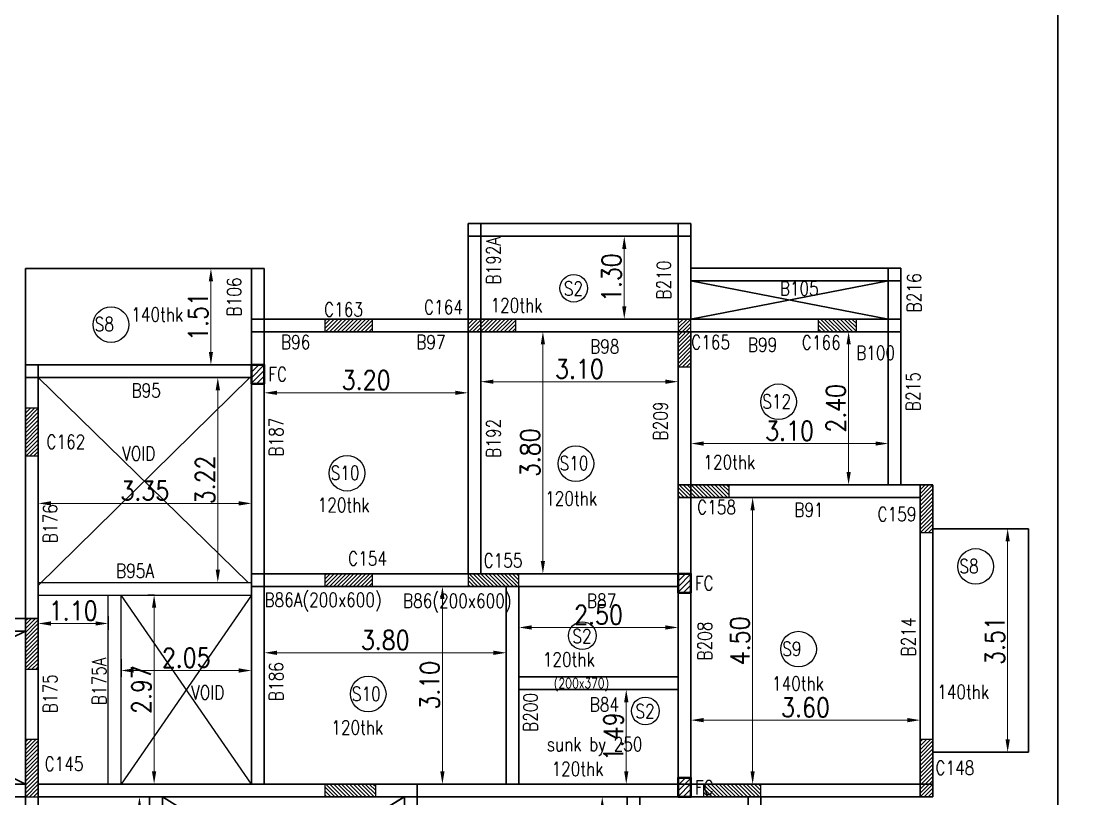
# Model space of a CAD drawing. Extents: x 461 to 37421, y -8279 to -202.
# Drawn here: x 36995.66 to 37012.53, y -8222.17 to -8209.97 of the extents above; entities that cross this region are included whole.
import ezdxf

# ---------------------------------------------------------------- set-up
doc = ezdxf.new("R2010")
doc.units = 0
doc.header["$MEASUREMENT"] = 0
doc.header["$PDMODE"] = 34
doc.header["$PDSIZE"] = 0.2
for name, color, linetype in [('COLNO', 4, 'Continuous'), ('DIM', 253, 'Continuous'), ('FLAT NOS', 4, 'Continuous'), ('K-col', 1, 'Continuous')]:
    doc.layers.add(name, color=color, linetype=linetype)
doc.layers.add('DIMENSIONS', color=71, linetype='Continuous', lineweight=13)
doc.layers.add('k-beam', color=6, linetype='Continuous', lineweight=30)
doc.styles.add('RS', font='ROMANS.shx', dxfattribs={"width": 0.85})
doc.dimstyles.new('DIM1', dxfattribs={"dimtxt": 0.3, "dimasz": 0.2, "dimexe": 0.1, "dimexo": 0.0625, "dimgap": 0.05, "dimtad": 1, "dimzin": 0, "dimdsep": 46, "dimtxsty": 'RS', "dimcen": 0.09, "dimclrd": 256, "dimclre": 256, "dimclrt": 12, "dimaunit": 1, "dimadec": 3, "dimazin": 0, "dimtfac": 1, "dimtofl": 0, "dimtmove": 2, "dimatfit": 3, "dimfxl": 1, "dimtolj": 1, "dimtzin": 0, "dimlwd": -1, "dimarcsym": 0})

# ---------------------------------------------------------------- blocks, each defined once
blk = doc.blocks.new('fsdfsdf')
h = blk.add_hatch()
h.set_pattern_fill('ANSI31', color=1, scale=0.5)
h.set_pattern_definition([(45, (8.63, 9.026334), (-0.04419417382, 0.04419417382), [])])
h.paths.add_polyline_path([(37109.884, -7939.085), (37109.684, -7939.085), (37109.684, -7939.385), (37109.884, -7939.385)])
h = blk.add_hatch()
h.set_pattern_fill('ANSI31', color=1, scale=0.5)
h.set_pattern_definition([(45, (15.33, 5.74425), (-0.04419417382, 0.04419417382), [])])
h.paths.add_polyline_path([(37116.584, -7942.367), (37116.384, -7942.367), (37116.384, -7942.667), (37116.584, -7942.667)])
h = blk.add_hatch()
h.set_pattern_fill('ANSI31', color=1, scale=0.5)
h.set_pattern_definition([(45, (15.33, 2.53871), (-0.04419417382, 0.04419417382), [])])
h.paths.add_polyline_path([(37116.584, -7945.572), (37116.384, -7945.572), (37116.384, -7945.872), (37116.584, -7945.872)])
at = {"layer": 'K-col'}
h = blk.add_hatch(dxfattribs=at)
h.set_pattern_fill('ANSI31', color=256, scale=0.35, angle=-180, style=0)
h.set_pattern_definition([(225, (-254.236487, 263.36693), (0.030935921677, -0.030935921677), [])])
h.paths.add_polyline_path([(37111.584, -7938.567), (37111.584, -7938.367), (37110.834, -7938.367), (37110.834, -7938.567)])
h = blk.add_hatch(dxfattribs=at)
h.set_pattern_fill('ANSI31', color=256, scale=0.35, angle=-180, style=0)
h.set_pattern_definition([(225, (-251.986487, 263.36693), (0.030935921677, -0.030935921677), [])])
h.paths.add_polyline_path([(37113.834, -7938.567), (37113.834, -7938.367), (37113.084, -7938.367), (37113.084, -7938.567)])
h = blk.add_hatch(dxfattribs=at)
h.set_pattern_fill('ANSI31', color=256, scale=0.35, angle=-180, style=0)
h.set_pattern_definition([(225, (-250.24301, 263.738076), (0.030935921677, -0.030935921677), [])])
h.paths.add_polyline_path([(37116.584, -7938.367), (37116.384, -7938.367), (37116.384, -7939.117), (37116.584, -7939.117)])
h = blk.add_hatch(dxfattribs=at)
h.set_pattern_fill('ANSI31', color=256, scale=0.35, angle=-90, style=0)
h.set_pattern_definition([(315, (45324.809496, 29442.75544), (0.030935921677, 0.030935921677), [])])
h.paths.add_polyline_path([(37119.184, -7938.567), (37119.184, -7938.367), (37118.584, -7938.367), (37118.584, -7938.567)])
h = blk.add_hatch(dxfattribs=at)
h.set_pattern_fill('ANSI31', color=256, scale=0.35, angle=-180, style=0)
h.set_pattern_definition([(225, (-260.49301, 262.33725), (0.030935921677, -0.030935921677), [])])
h.paths.add_polyline_path([(37106.334, -7939.768), (37106.134, -7939.768), (37106.134, -7940.518), (37106.334, -7940.518)])
h = blk.add_hatch(dxfattribs=at)
h.set_pattern_fill('ANSI31', color=256, scale=0.35, angle=-90, style=0)
h.set_pattern_definition([(315, (45322.607792, 29434.382835), (0.030935921677, 0.030935921677), [])])
h.paths.add_polyline_path([(37117.184, -7941.171), (37117.184, -7940.971), (37116.384, -7940.971), (37116.384, -7941.171)])
h = blk.add_hatch(dxfattribs=at)
h.set_pattern_fill('ANSI31', color=256, scale=0.35, angle=-180, style=0)
h.set_pattern_definition([(225, (-246.44301, 261.133836), (0.030935921677, -0.030935921677), [])])
h.paths.add_polyline_path([(37120.384, -7940.971), (37120.184, -7940.971), (37120.184, -7941.721), (37120.384, -7941.721)])
h = blk.add_hatch(dxfattribs=at)
h.set_pattern_fill('ANSI31', color=256, scale=0.35, angle=-180, style=0)
h.set_pattern_definition([(225, (-254.236487, 259.36693), (0.030935921677, -0.030935921677), [])])
h.paths.add_polyline_path([(37111.584, -7942.567), (37111.584, -7942.367), (37110.834, -7942.367), (37110.834, -7942.567)])
h = blk.add_hatch(dxfattribs=at)
h.set_pattern_fill('ANSI31', color=256, scale=0.35, angle=-90, style=0)
h.set_pattern_definition([(315, (45319.307792, 29432.987076), (0.030935921677, 0.030935921677), [])])
h.paths.add_polyline_path([(37113.884, -7942.567), (37113.884, -7942.367), (37113.084, -7942.367), (37113.084, -7942.567)])
h = blk.add_hatch(dxfattribs=at)
h.set_pattern_fill('ANSI31', color=256, scale=0.35, style=0)
h.set_pattern_definition([(45, (-269.219976, 262.355157), (-0.030935921677, 0.030935921677), [])])
h.paths.add_polyline_path([(37106.334, -7943.069), (37106.134, -7943.069), (37106.134, -7943.869), (37106.334, -7943.869)])
h = blk.add_hatch(dxfattribs=at)
h.set_pattern_fill('ANSI31', color=256, scale=0.35, angle=-180, style=0)
h.set_pattern_definition([(225, (45310.573254, 29415.063656), (0.030935921677, -0.030935921677), [])])
h.paths.add_polyline_path([(37106.134, -7945.646), (37106.334, -7945.646), (37106.334, -7945.196), (37106.134, -7945.196)])
h.paths.add_polyline_path([(37106.134, -7945.196), (37106.334, -7945.196), (37106.334, -7945.033, -0.067586), (37106.234, -7945.046, -0.067586), (37106.134, -7945.033)])
h.paths.add_polyline_path([(37106.134, -7944.971), (37106.134, -7945.033, 0.067586), (37106.234, -7945.046, 0.067586), (37106.334, -7945.033), (37106.334, -7944.971)])
h.paths.add_polyline_path([(37106.234, -7945.796, -0.067586), (37106.334, -7945.81), (37106.334, -7945.646), (37106.134, -7945.646), (37106.134, -7945.81, -0.067586)])
h.paths.add_polyline_path([(37106.334, -7945.871), (37106.334, -7945.81, 0.067586), (37106.234, -7945.796, 0.067586), (37106.134, -7945.81), (37106.134, -7945.871)])
h = blk.add_hatch(dxfattribs=at)
h.set_pattern_fill('ANSI31', color=256, scale=0.35, angle=-180, style=0)
h.set_pattern_definition([(225, (45324.623254, 29415.063656), (0.030935921677, -0.030935921677), [])])
h.paths.add_polyline_path([(37120.184, -7945.646), (37120.384, -7945.646), (37120.384, -7945.196), (37120.184, -7945.196)])
h.paths.add_polyline_path([(37120.184, -7945.196), (37120.384, -7945.196), (37120.384, -7945.033, -0.067586), (37120.284, -7945.046, -0.067586), (37120.184, -7945.033)])
h.paths.add_polyline_path([(37120.184, -7944.971), (37120.184, -7945.033, 0.067586), (37120.284, -7945.046, 0.067586), (37120.384, -7945.033), (37120.384, -7944.971)])
h.paths.add_polyline_path([(37120.284, -7945.796, -0.067586), (37120.384, -7945.81), (37120.384, -7945.646), (37120.184, -7945.646), (37120.184, -7945.81, -0.067586)])
h.paths.add_polyline_path([(37120.384, -7945.871), (37120.384, -7945.81, 0.067586), (37120.284, -7945.796, 0.067586), (37120.184, -7945.81), (37120.184, -7945.871)])
h = blk.add_hatch(dxfattribs=at)
h.set_pattern_fill('ANSI31', color=256, scale=0.35, angle=-90, style=0)
h.set_pattern_definition([(315, (45317.057792, 29429.682835), (0.030935921677, 0.030935921677), [])])
h.paths.add_polyline_path([(37111.634, -7945.871), (37111.634, -7945.671), (37110.834, -7945.671), (37110.834, -7945.871)])
h = blk.add_hatch(dxfattribs=at)
h.set_pattern_fill('ANSI31', color=256, scale=0.35, angle=-90, style=0)
h.set_pattern_definition([(315, (-243.250797, 258.568), (0.030935921677, 0.030935921677), [])])
h.paths.add_polyline_path([(37117.459, -7945.871), (37117.459, -7945.671), (37117.009, -7945.671), (37117.009, -7945.871)])
h.paths.add_polyline_path([(37117.009, -7945.871), (37117.009, -7945.671), (37116.845, -7945.671, -0.067586), (37116.859, -7945.771, -0.067586), (37116.845, -7945.871)])
h.paths.add_polyline_path([(37116.784, -7945.871), (37116.845, -7945.871, 0.067586), (37116.859, -7945.771, 0.067586), (37116.845, -7945.671), (37116.784, -7945.671)])
h.paths.add_polyline_path([(37117.609, -7945.771, -0.067586), (37117.623, -7945.671), (37117.459, -7945.671), (37117.459, -7945.871), (37117.623, -7945.871, -0.067586)])
h.paths.add_polyline_path([(37117.684, -7945.671), (37117.623, -7945.671, 0.067586), (37117.609, -7945.771, 0.067586), (37117.623, -7945.871), (37117.684, -7945.871)])
for p, q in [((37106.334, -7939.285), (37109.633, -7942.503)), ((37109.659, -7939.285), (37106.334, -7942.553)), ((37109.684, -7945.671), (37107.634, -7942.703)), ((37109.684, -7942.703), (37107.634, -7945.671))]:
    blk.add_line(p, q)
at = {"color": 3}
for p, q in [((37106.334, -7942.503), (37109.684, -7942.503)), ((37106.334, -7942.703), (37109.684, -7942.703)), ((37107.434, -7945.671), (37107.434, -7942.703)), ((37107.634, -7945.671), (37107.634, -7942.703))]:
    blk.add_line(p, q, dxfattribs=at)
at = {"color": 3, "lineweight": 40}
for points in [[(37109.684, -7939.385), (37109.884, -7939.385), (37109.884, -7939.085), (37109.684, -7939.085)], [(37116.384, -7942.667), (37116.584, -7942.667), (37116.584, -7942.367), (37116.384, -7942.367)], [(37116.384, -7945.872), (37116.584, -7945.872), (37116.584, -7945.572), (37116.384, -7945.572)]]:
    blk.add_lwpolyline(points, close=True, dxfattribs=at)
at = {"color": 1, "lineweight": 40}
for points in [[(37109.684, -7939.385), (37109.884, -7939.385), (37109.884, -7939.085), (37109.684, -7939.085)], [(37116.384, -7942.667), (37116.584, -7942.667), (37116.584, -7942.367), (37116.384, -7942.367)], [(37116.384, -7945.872), (37116.584, -7945.872), (37116.584, -7945.572), (37116.384, -7945.572)]]:
    blk.add_lwpolyline(points, close=True, dxfattribs=at)
for centre, radius in [((37114.745, -7937.884), 0.217), ((37107.477, -7938.455), 0.28), ((37117.961, -7939.667), 0.28), ((37114.778, -7940.638), 0.28), ((37111.184, -7940.789), 0.28), ((37121.057, -7942.253), 0.28), ((37114.88, -7943.341), 0.217), ((37118.275, -7943.552), 0.28), ((37111.516, -7944.257), 0.28), ((37115.87, -7944.523), 0.217)]:
    blk.add_circle(centre, radius)
at = {"layer": 'k-beam'}
for p, q in [((37116.584, -7936.867), (37113.084, -7936.867)), ((37113.084, -7942.367), (37113.084, -7936.867)), ((37113.284, -7942.367), (37113.284, -7936.867)), ((37116.384, -7936.867), (37116.384, -7938.367)), ((37116.584, -7938.367), (37116.584, -7936.867)), ((37116.584, -7937.067), (37113.084, -7937.067)), ((37106.134, -7937.574), (37106.134, -7939.768)), ((37106.134, -7937.574), (37109.884, -7937.574)), ((37106.134, -7937.585), (37106.134, -7939.085)), ((37109.684, -7937.574), (37109.684, -7945.671)), ((37109.684, -7937.585), (37109.684, -7938.367)), ((37109.884, -7937.574), (37109.884, -7945.671)), ((37119.884, -7937.567), (37116.584, -7937.567)), ((37119.684, -7940.974), (37119.684, -7937.567)), ((37119.884, -7940.974), (37119.884, -7937.567)), ((37119.884, -7937.767), (37116.584, -7937.767)), ((37116.584, -7937.767), (37119.684, -7938.367)), ((37119.684, -7937.767), (37116.584, -7938.367)), ((37119.884, -7938.367), (37109.684, -7938.367)), ((37119.884, -7938.567), (37109.684, -7938.567)), ((37116.384, -7938.567), (37116.384, -7942.367)), ((37116.584, -7938.567), (37116.584, -7945.871)), ((37109.684, -7939.085), (37106.134, -7939.085)), ((37106.334, -7939.085), (37106.334, -7939.768)), ((37109.684, -7939.285), (37106.134, -7939.285)), ((37106.134, -7945.885), (37106.134, -7939.768)), ((37106.334, -7945.885), (37106.334, -7939.768)), ((37116.384, -7940.971), (37120.384, -7940.971)), ((37120.184, -7945.871), (37120.184, -7940.974)), ((37120.384, -7945.871), (37120.384, -7940.974)), ((37116.384, -7941.171), (37120.184, -7941.171)), ((37121.884, -7941.661), (37120.384, -7941.661)), ((37121.884, -7941.661), (37121.884, -7944.971)), ((37109.684, -7942.367), (37116.384, -7942.367)), ((37116.384, -7945.871), (37116.384, -7942.367)), ((37109.684, -7942.567), (37116.384, -7942.567)), ((37113.684, -7945.671), (37113.684, -7942.567)), ((37113.884, -7945.671), (37113.884, -7942.567)), ((37101.054, -7943.069), (37106.334, -7943.069)), ((37106.134, -7943.269), (37101.254, -7943.272)), ((37101.254, -7945.671), (37106.134, -7943.269)), ((37101.254, -7943.272), (37106.134, -7945.671)), ((37113.884, -7943.985), (37116.384, -7943.985)), ((37113.884, -7944.185), (37116.384, -7944.185)), ((37121.884, -7944.971), (37121.884, -7945.171)), ((37121.884, -7945.171), (37120.384, -7945.171)), ((37106.134, -7945.671), (37101.254, -7945.671)), ((37116.384, -7945.671), (37106.334, -7945.671)), ((37106.334, -7945.671), (37106.334, -7945.871)), ((37112.284, -7948.211), (37112.284, -7945.671)), ((37116.384, -7945.671), (37120.384, -7945.671)), ((37106.134, -7945.871), (37101.254, -7945.871)), ((37106.134, -7948.211), (37106.134, -7945.871)), ((37106.334, -7945.871), (37116.384, -7945.871)), ((37106.334, -7948.211), (37106.334, -7945.871)), ((37108.084, -7948.211), (37108.084, -7945.871)), ((37112.083, -7945.871), (37108.283, -7948.211)), ((37108.284, -7945.871), (37112.083, -7948.211)), ((37108.284, -7948.211), (37108.284, -7945.871)), ((37108.284, -7945.871), (37112.084, -7948.211)), ((37112.084, -7945.871), (37108.284, -7948.211)), ((37112.084, -7945.871), (37112.084, -7948.211)), ((37115.584, -7945.871), (37115.584, -7948.211)), ((37115.784, -7946.471), (37115.784, -7945.871)), ((37116.384, -7945.871), (37120.384, -7945.871)), ((37117.484, -7948.411), (37117.484, -7945.871)), ((37117.684, -7948.411), (37117.684, -7945.871))]:
    blk.add_line(p, q, dxfattribs=at)
at = {"layer": 'K-col'}
for points in [[(37110.834, -7938.367), (37110.834, -7938.567), (37111.584, -7938.567), (37111.584, -7938.367)], [(37113.084, -7938.367), (37113.084, -7938.567), (37113.834, -7938.567), (37113.834, -7938.367)], [(37116.384, -7939.117), (37116.584, -7939.117), (37116.584, -7938.367), (37116.384, -7938.367)], [(37118.584, -7938.367), (37118.584, -7938.567), (37119.184, -7938.567), (37119.184, -7938.367)], [(37106.134, -7940.518), (37106.334, -7940.518), (37106.334, -7939.768), (37106.134, -7939.768)], [(37116.384, -7940.971), (37116.384, -7941.171), (37117.184, -7941.171), (37117.184, -7940.971)], [(37120.184, -7941.721), (37120.384, -7941.721), (37120.384, -7940.971), (37120.184, -7940.971)], [(37110.834, -7942.367), (37110.834, -7942.567), (37111.584, -7942.567), (37111.584, -7942.367)], [(37113.084, -7942.367), (37113.084, -7942.567), (37113.884, -7942.567), (37113.884, -7942.367)], [(37106.134, -7943.869), (37106.334, -7943.869), (37106.334, -7943.069), (37106.134, -7943.069)], [(37106.334, -7944.971), (37106.134, -7944.971), (37106.134, -7945.871), (37106.334, -7945.871)], [(37120.384, -7944.971), (37120.184, -7944.971), (37120.184, -7945.871), (37120.384, -7945.871)], [(37110.834, -7945.671), (37110.834, -7945.871), (37111.634, -7945.871), (37111.634, -7945.671)], [(37116.784, -7945.671), (37116.784, -7945.871), (37117.684, -7945.871), (37117.684, -7945.671)]]:
    blk.add_lwpolyline(points, close=True, dxfattribs=at)
at = {"layer": 'COLNO', "color": 3, "lineweight": -3, "style": 'RS', "width": 0.8}
for s, height, rotation, p in [('B192A', 0.22, 89.9918, (37113.592, -7937.823)), ('B210', 0.22, 89.9918, (37116.269, -7938.06)), ('B216', 0.22, 89.9918, (37120.2, -7938.261)), ('B106', 0.22, 89.9918, (37109.521, -7938.325)), ('B105', 0.22, 359.9918, (37117.98, -7938)), ('120thk', 0.22, 359.9918, (37113.437, -7938.262)), ('140thk', 0.22, 359.9918, (37107.795, -7938.405)), ('B96', 0.22, 359.9918, (37110.147, -7938.838)), ('B97', 0.22, 359.9918, (37112.271, -7938.838)), ('B98', 0.22, 359.9918, (37115.001, -7938.911)), ('B99', 0.22, 359.9918, (37117.48, -7938.884)), ('B100', 0.22, 359.9918, (37119.18, -7939.008)), ('B215', 0.22, 89.9918, (37120.186, -7939.812)), ('B95', 0.22, 359.9918, (37107.799, -7939.598)), ('B209', 0.22, 89.9918, (37116.217, -7940.273)), ('B187', 0.22, 89.9918, (37110.182, -7940.526)), ('B192', 0.22, 89.9918, (37113.592, -7940.545)), ('VOID', 0.22, 359.9918, (37107.652, -7940.59)), ('120thk', 0.22, 359.9918, (37116.78, -7940.724)), ('120thk', 0.22, 359.9918, (37114.295, -7941.298)), ('120thk', 0.22, 359.9918, (37110.722, -7941.398)), ('B91', 0.22, 359.9918, (37118.209, -7941.474)), ('B176', 0.22, 89.9918, (37106.633, -7941.886)), ('B95A', 0.22, 359.9918, (37107.556, -7942.43)), ('B86A(200x600)', 0.22, 359.9918, (37109.887, -7942.888)), ('B86(200x600)', 0.22, 359.9918, (37112.063, -7942.901)), ('B87', 0.22, 359.9918, (37114.951, -7942.901)), ('B214', 0.22, 89.9918, (37120.11, -7943.666)), ('B208', 0.22, 89.9918, (37116.915, -7943.73)), ('120thk', 0.22, 359.9918, (37114.258, -7943.826)), ('B175A', 0.22, 89.9918, (37107.399, -7944.43)), ('B186', 0.22, 89.9918, (37110.182, -7944.367)), ('B175', 0.22, 89.9918, (37106.633, -7944.557)), ('VOID', 0.22, 359.9918, (37108.735, -7944.344)), ('(200x370)', 0.154, 359.9918, (37114.432, -7944.163)), ('140thk', 0.22, 359.9918, (37117.858, -7944.203)), ('140thk', 0.22, 359.9918, (37120.452, -7944.332)), ('B200', 0.22, 89.9918, (37114.173, -7944.851)), ('B84', 0.22, 359.9918, (37114.995, -7944.532)), ('120thk', 0.22, 359.9918, (37110.937, -7944.895)), ('sunk by 250', 0.22, 359.9918, (37114.322, -7945.153)), ('120thk', 0.22, 359.9918, (37114.395, -7945.54))]:
    blk.add_text(s, height=height, rotation=rotation, dxfattribs=at).set_placement(p)
at = {"layer": 'COLNO', "color": 1, "lineweight": -3, "style": 'RS', "width": 0.8}
for s, p in [('S2', (37114.589, -7937.999)), ('S8', (37107.221, -7938.56)), ('FC', (37109.947, -7939.345)), ('S12', (37117.705, -7939.772)), ('S10', (37114.522, -7940.743)), ('S10', (37110.928, -7940.894)), ('S8', (37120.801, -7942.358)), ('FC', (37116.647, -7942.627)), ('S2', (37114.723, -7943.456)), ('S9', (37118.019, -7943.658)), ('S10', (37111.26, -7944.363)), ('S2', (37115.714, -7944.638)), ('FC', (37116.647, -7945.833))]:
    blk.add_text(s, height=0.22, rotation=359.9918, dxfattribs=at).set_placement(p)
at = {"layer": 'COLNO', "lineweight": -3, "style": 'RS', "width": 0.8}
for s, p in [('C163', (37110.823, -7938.328)), ('C164', (37112.392, -7938.292)), ('C165', (37116.588, -7938.839)), ('C166', (37118.326, -7938.844)), ('C162', (37106.462, -7940.405)), ('C158', (37116.682, -7941.431)), ('C159', (37119.515, -7941.543)), ('C154', (37111.2, -7942.236)), ('C155', (37113.328, -7942.272)), ('C145', (37106.434, -7945.465)), ('C148', (37120.425, -7945.527))]:
    blk.add_text(s, height=0.22, rotation=359.9918, dxfattribs=at).set_placement(p)
blk = doc.blocks.new('*D2375')
at = {"layer": 'Defpoints', "color": 0, "lineweight": 30, "transparency": 16777216}
for p in [(36997.309, -8222.146, 0), (36997.309, -8223.177, 0), (36997.516, -8223.177)]:
    blk.add_point(p, dxfattribs=at)
at = {"layer": 'DIMENSIONS', "lineweight": -2, "transparency": 16777216}
for p, q in [((36997.372, -8222.146), (36997.616, -8222.146)), ((36997.372, -8223.177), (36997.616, -8223.177))]:
    blk.add_line(p, q, dxfattribs=at)
at = {"layer": 'DIMENSIONS', "transparency": 16777216}
blk.add_line((36997.516, -8222.346), (36997.516, -8222.977), dxfattribs=at)
at = {"layer": 'DIMENSIONS', "lineweight": 30, "transparency": 16777216}
for points in [[(36997.482, -8222.346), (36997.549, -8222.346), (36997.516, -8222.146)], [(36997.482, -8222.977), (36997.549, -8222.977), (36997.516, -8223.177)]]:
    blk.add_solid(points, dxfattribs=at)
at = {"layer": 'DIMENSIONS', "color": 12, "lineweight": 30, "transparency": 16777216, "insert": (36997.316, -8222.662), "char_height": 0.3, "attachment_point": 5, "rotation": 90, "style": 'RS'}
blk.add_mtext('\\A1;1.03', dxfattribs=at)
blk = doc.blocks.new('*D2376')
at = {"layer": 'Defpoints', "color": 0, "lineweight": 30, "transparency": 16777216}
for p in [(36995.926, -8219.249, 0), (36997.026, -8219.249, 0), (36997.026, -8219.424)]:
    blk.add_point(p, dxfattribs=at)
at = {"layer": 'DIMENSIONS', "lineweight": -2, "transparency": 16777216}
for p, q in [((36995.926, -8219.311), (36995.926, -8219.524)), ((36997.026, -8219.311), (36997.026, -8219.524))]:
    blk.add_line(p, q, dxfattribs=at)
at = {"layer": 'DIMENSIONS', "transparency": 16777216}
blk.add_line((36996.126, -8219.424), (36996.826, -8219.424), dxfattribs=at)
at = {"layer": 'DIMENSIONS', "lineweight": 30, "transparency": 16777216}
for points in [[(36996.126, -8219.391), (36996.126, -8219.457), (36995.926, -8219.424)], [(36996.826, -8219.391), (36996.826, -8219.457), (36997.026, -8219.424)]]:
    blk.add_solid(points, dxfattribs=at)
at = {"layer": 'DIMENSIONS', "color": 12, "lineweight": 30, "transparency": 16777216, "insert": (36996.476, -8219.224), "char_height": 0.3, "attachment_point": 5, "style": 'RS'}
blk.add_mtext('\\A1;1.10', dxfattribs=at)
blk = doc.blocks.new('*D2377')
at = {"layer": 'Defpoints', "color": 0, "lineweight": 30, "transparency": 16777216}
for p in [(36997.226, -8219.921, 0), (36999.276, -8219.921, 0), (36999.276, -8220.163)]:
    blk.add_point(p, dxfattribs=at)
at = {"layer": 'DIMENSIONS', "lineweight": -2, "transparency": 16777216}
for p, q in [((36997.226, -8219.983), (36997.226, -8220.263)), ((36999.276, -8219.983), (36999.276, -8220.263))]:
    blk.add_line(p, q, dxfattribs=at)
at = {"layer": 'DIMENSIONS', "transparency": 16777216}
blk.add_line((36997.426, -8220.163), (36999.076, -8220.163), dxfattribs=at)
at = {"layer": 'DIMENSIONS', "lineweight": 30, "transparency": 16777216}
for points in [[(36997.426, -8220.129), (36997.426, -8220.196), (36997.226, -8220.163)], [(36999.076, -8220.129), (36999.076, -8220.196), (36999.276, -8220.163)]]:
    blk.add_solid(points, dxfattribs=at)
at = {"layer": 'DIMENSIONS', "color": 12, "lineweight": 30, "transparency": 16777216, "insert": (36998.251, -8219.963), "char_height": 0.3, "attachment_point": 5, "style": 'RS'}
blk.add_mtext('\\A1;2.05', dxfattribs=at)
blk = doc.blocks.new('*D2378')
at = {"layer": 'Defpoints', "color": 0, "lineweight": 30, "transparency": 16777216}
for p in [(36997.813, -8218.978, 0), (36997.746, -8221.946), (36997.813, -8221.946, 0)]:
    blk.add_point(p, dxfattribs=at)
at = {"layer": 'DIMENSIONS', "lineweight": -2, "transparency": 16777216}
for p, q in [((36997.751, -8218.978), (36997.646, -8218.978)), ((36997.751, -8221.946), (36997.646, -8221.946))]:
    blk.add_line(p, q, dxfattribs=at)
at = {"layer": 'DIMENSIONS', "transparency": 16777216}
blk.add_line((36997.746, -8219.178), (36997.746, -8221.746), dxfattribs=at)
at = {"layer": 'DIMENSIONS', "lineweight": 30, "transparency": 16777216}
for points in [[(36997.712, -8219.178), (36997.779, -8219.178), (36997.746, -8218.978)], [(36997.712, -8221.746), (36997.779, -8221.746), (36997.746, -8221.946)]]:
    blk.add_solid(points, dxfattribs=at)
at = {"layer": 'DIMENSIONS', "color": 12, "lineweight": 30, "transparency": 16777216, "insert": (36997.546, -8220.462), "char_height": 0.3, "attachment_point": 5, "rotation": 90, "style": 'RS'}
blk.add_mtext('\\A1;2.97', dxfattribs=at)
blk = doc.blocks.new('*D2379')
at = {"layer": 'Defpoints', "color": 0, "lineweight": 30, "transparency": 16777216}
for p in [(36999.476, -8219.731, 0), (37003.276, -8219.731, 0), (37003.276, -8219.884)]:
    blk.add_point(p, dxfattribs=at)
at = {"layer": 'DIMENSIONS', "lineweight": -2, "transparency": 16777216}
for p, q in [((36999.476, -8219.794), (36999.476, -8219.984)), ((37003.276, -8219.794), (37003.276, -8219.984))]:
    blk.add_line(p, q, dxfattribs=at)
at = {"layer": 'DIMENSIONS', "transparency": 16777216}
blk.add_line((36999.676, -8219.884), (37003.076, -8219.884), dxfattribs=at)
at = {"layer": 'DIMENSIONS', "lineweight": 30, "transparency": 16777216}
for points in [[(36999.676, -8219.851), (36999.676, -8219.918), (36999.476, -8219.884)], [(37003.076, -8219.851), (37003.076, -8219.918), (37003.276, -8219.884)]]:
    blk.add_solid(points, dxfattribs=at)
at = {"layer": 'DIMENSIONS', "color": 12, "lineweight": 30, "transparency": 16777216, "insert": (37001.376, -8219.684), "char_height": 0.3, "attachment_point": 5, "style": 'RS'}
blk.add_mtext('\\A1;3.80', dxfattribs=at)
blk = doc.blocks.new('*D2380')
at = {"layer": 'Defpoints', "color": 0, "lineweight": 30, "transparency": 16777216}
for p in [(37001.762, -8218.842, 0), (37001.762, -8221.946, 0), (37002.274, -8221.946)]:
    blk.add_point(p, dxfattribs=at)
at = {"layer": 'DIMENSIONS', "lineweight": -2, "transparency": 16777216}
for p, q in [((37001.824, -8218.842), (37002.374, -8218.842)), ((37001.824, -8221.946), (37002.374, -8221.946))]:
    blk.add_line(p, q, dxfattribs=at)
at = {"layer": 'DIMENSIONS', "transparency": 16777216}
blk.add_line((37002.274, -8219.042), (37002.274, -8221.746), dxfattribs=at)
at = {"layer": 'DIMENSIONS', "lineweight": 30, "transparency": 16777216}
for points in [[(37002.24, -8219.042), (37002.307, -8219.042), (37002.274, -8218.842)], [(37002.24, -8221.746), (37002.307, -8221.746), (37002.274, -8221.946)]]:
    blk.add_solid(points, dxfattribs=at)
at = {"layer": 'DIMENSIONS', "color": 12, "lineweight": 30, "transparency": 16777216, "insert": (37002.074, -8220.394), "char_height": 0.3, "attachment_point": 5, "rotation": 90, "style": 'RS'}
blk.add_mtext('\\A1;3.10', dxfattribs=at)
blk = doc.blocks.new('*D2381')
at = {"layer": 'Defpoints', "color": 0, "lineweight": 30, "transparency": 16777216}
for p in [(36995.926, -8217.222, 0), (36999.276, -8217.222, 0), (36999.276, -8217.538)]:
    blk.add_point(p, dxfattribs=at)
at = {"layer": 'DIMENSIONS', "lineweight": -2, "transparency": 16777216}
for p, q in [((36995.926, -8217.285), (36995.926, -8217.638)), ((36999.276, -8217.285), (36999.276, -8217.638))]:
    blk.add_line(p, q, dxfattribs=at)
at = {"layer": 'DIMENSIONS', "transparency": 16777216}
blk.add_line((36996.126, -8217.538), (36999.076, -8217.538), dxfattribs=at)
at = {"layer": 'DIMENSIONS', "lineweight": 30, "transparency": 16777216}
for points in [[(36996.126, -8217.504), (36996.126, -8217.571), (36995.926, -8217.538)], [(36999.076, -8217.504), (36999.076, -8217.571), (36999.276, -8217.538)]]:
    blk.add_solid(points, dxfattribs=at)
at = {"layer": 'DIMENSIONS', "color": 12, "lineweight": 30, "transparency": 16777216, "insert": (36997.601, -8217.338), "char_height": 0.3, "attachment_point": 5, "style": 'RS'}
blk.add_mtext('\\A1;3.35', dxfattribs=at)
blk = doc.blocks.new('*D2382')
at = {"layer": 'Defpoints', "color": 0, "lineweight": 30, "transparency": 16777216}
for p in [(36998.291, -8215.56, 0), (36998.291, -8218.778, 0), (36998.746, -8218.778)]:
    blk.add_point(p, dxfattribs=at)
at = {"layer": 'DIMENSIONS', "lineweight": -2, "transparency": 16777216}
for p, q in [((36998.353, -8215.56), (36998.846, -8215.56)), ((36998.353, -8218.778), (36998.846, -8218.778))]:
    blk.add_line(p, q, dxfattribs=at)
at = {"layer": 'DIMENSIONS', "transparency": 16777216}
blk.add_line((36998.746, -8215.76), (36998.746, -8218.578), dxfattribs=at)
at = {"layer": 'DIMENSIONS', "lineweight": 30, "transparency": 16777216}
for points in [[(36998.713, -8215.76), (36998.78, -8215.76), (36998.746, -8215.56)], [(36998.713, -8218.578), (36998.78, -8218.578), (36998.746, -8218.778)]]:
    blk.add_solid(points, dxfattribs=at)
at = {"layer": 'DIMENSIONS', "color": 12, "lineweight": 30, "transparency": 16777216, "insert": (36998.546, -8217.169), "char_height": 0.3, "attachment_point": 5, "rotation": 90, "style": 'RS'}
blk.add_mtext('\\A1;3.22', dxfattribs=at)
blk = doc.blocks.new('*D2383')
at = {"layer": 'Defpoints', "color": 0, "lineweight": 30, "transparency": 16777216}
for p in [(36997.601, -8213.849, 0), (36997.601, -8215.36, 0), (36998.638, -8215.36)]:
    blk.add_point(p, dxfattribs=at)
at = {"layer": 'DIMENSIONS', "lineweight": -2, "transparency": 16777216}
for p, q in [((36997.664, -8213.849), (36998.738, -8213.849)), ((36997.664, -8215.36), (36998.738, -8215.36))]:
    blk.add_line(p, q, dxfattribs=at)
at = {"layer": 'DIMENSIONS', "transparency": 16777216}
blk.add_line((36998.638, -8214.049), (36998.638, -8215.16), dxfattribs=at)
at = {"layer": 'DIMENSIONS', "lineweight": 30, "transparency": 16777216}
for points in [[(36998.605, -8214.049), (36998.671, -8214.049), (36998.638, -8213.849)], [(36998.605, -8215.16), (36998.671, -8215.16), (36998.638, -8215.36)]]:
    blk.add_solid(points, dxfattribs=at)
at = {"layer": 'DIMENSIONS', "color": 12, "lineweight": 30, "transparency": 16777216, "insert": (36998.438, -8214.604), "char_height": 0.3, "attachment_point": 5, "rotation": 90, "style": 'RS'}
blk.add_mtext('\\A1;1.51', dxfattribs=at)
blk = doc.blocks.new('*D2384')
at = {"layer": 'Defpoints', "color": 0, "lineweight": 30, "transparency": 16777216}
for p in [(37002.676, -8215.801), (36999.476, -8216.047, 0), (37002.676, -8216.047, 0)]:
    blk.add_point(p, dxfattribs=at)
at = {"layer": 'DIMENSIONS', "lineweight": -2, "transparency": 16777216}
for p, q in [((36999.476, -8215.984), (36999.476, -8215.701)), ((37002.676, -8215.984), (37002.676, -8215.701))]:
    blk.add_line(p, q, dxfattribs=at)
at = {"layer": 'DIMENSIONS', "transparency": 16777216}
blk.add_line((36999.676, -8215.801), (37002.476, -8215.801), dxfattribs=at)
at = {"layer": 'DIMENSIONS', "lineweight": 30, "transparency": 16777216}
for points in [[(36999.676, -8215.768), (36999.676, -8215.834), (36999.476, -8215.801)], [(37002.476, -8215.768), (37002.476, -8215.834), (37002.676, -8215.801)]]:
    blk.add_solid(points, dxfattribs=at)
at = {"layer": 'DIMENSIONS', "color": 12, "lineweight": 30, "transparency": 16777216, "insert": (37001.076, -8215.601), "char_height": 0.3, "attachment_point": 5, "style": 'RS'}
blk.add_mtext('\\A1;3.20', dxfattribs=at)
blk = doc.blocks.new('*D2385')
at = {"layer": 'Defpoints', "color": 0, "lineweight": 30, "transparency": 16777216}
for p in [(37005.976, -8215.626), (37002.876, -8215.801, 0), (37005.976, -8215.801, 0)]:
    blk.add_point(p, dxfattribs=at)
at = {"layer": 'DIMENSIONS', "lineweight": -2, "transparency": 16777216}
for p, q in [((37002.876, -8215.738), (37002.876, -8215.526)), ((37005.976, -8215.738), (37005.976, -8215.526))]:
    blk.add_line(p, q, dxfattribs=at)
at = {"layer": 'DIMENSIONS', "transparency": 16777216}
blk.add_line((37003.076, -8215.626), (37005.776, -8215.626), dxfattribs=at)
at = {"layer": 'DIMENSIONS', "lineweight": 30, "transparency": 16777216}
for points in [[(37003.076, -8215.593), (37003.076, -8215.66), (37002.876, -8215.626)], [(37005.776, -8215.593), (37005.776, -8215.66), (37005.976, -8215.626)]]:
    blk.add_solid(points, dxfattribs=at)
at = {"layer": 'DIMENSIONS', "color": 12, "lineweight": 30, "transparency": 16777216, "insert": (37004.426, -8215.426), "char_height": 0.3, "attachment_point": 5, "style": 'RS'}
blk.add_mtext('\\A1;3.10', dxfattribs=at)
blk = doc.blocks.new('*D2386')
at = {"layer": 'Defpoints', "color": 0, "lineweight": 30, "transparency": 16777216}
for p in [(37005.235, -8213.342, 0), (37005.13, -8214.642), (37005.235, -8214.642, 0)]:
    blk.add_point(p, dxfattribs=at)
at = {"layer": 'DIMENSIONS', "lineweight": -2, "transparency": 16777216}
for p, q in [((37005.173, -8213.342), (37005.03, -8213.342)), ((37005.173, -8214.642), (37005.03, -8214.642))]:
    blk.add_line(p, q, dxfattribs=at)
at = {"layer": 'DIMENSIONS', "transparency": 16777216}
blk.add_line((37005.13, -8213.542), (37005.13, -8214.442), dxfattribs=at)
at = {"layer": 'DIMENSIONS', "lineweight": 30, "transparency": 16777216}
for points in [[(37005.097, -8213.542), (37005.163, -8213.542), (37005.13, -8213.342)], [(37005.097, -8214.442), (37005.163, -8214.442), (37005.13, -8214.642)]]:
    blk.add_solid(points, dxfattribs=at)
at = {"layer": 'DIMENSIONS', "color": 12, "lineweight": 30, "transparency": 16777216, "insert": (37004.93, -8213.992), "char_height": 0.3, "attachment_point": 5, "rotation": 90, "style": 'RS'}
blk.add_mtext('\\A1;1.30', dxfattribs=at)
blk = doc.blocks.new('*D2387')
at = {"layer": 'Defpoints', "color": 0, "lineweight": 30, "transparency": 16777216}
for p in [(37004.145, -8214.842, 0), (37003.852, -8218.642), (37004.145, -8218.642, 0)]:
    blk.add_point(p, dxfattribs=at)
at = {"layer": 'DIMENSIONS', "lineweight": -2, "transparency": 16777216}
for p, q in [((37004.082, -8214.842), (37003.752, -8214.842)), ((37004.082, -8218.642), (37003.752, -8218.642))]:
    blk.add_line(p, q, dxfattribs=at)
at = {"layer": 'DIMENSIONS', "transparency": 16777216}
blk.add_line((37003.852, -8215.042), (37003.852, -8218.442), dxfattribs=at)
at = {"layer": 'DIMENSIONS', "lineweight": 30, "transparency": 16777216}
for points in [[(37003.818, -8215.042), (37003.885, -8215.042), (37003.852, -8214.842)], [(37003.818, -8218.442), (37003.885, -8218.442), (37003.852, -8218.642)]]:
    blk.add_solid(points, dxfattribs=at)
at = {"layer": 'DIMENSIONS', "color": 12, "lineweight": 30, "transparency": 16777216, "insert": (37003.652, -8216.742), "char_height": 0.3, "attachment_point": 5, "rotation": 90, "style": 'RS'}
blk.add_mtext('\\A1;3.80', dxfattribs=at)
blk = doc.blocks.new('*D2388')
at = {"layer": 'Defpoints', "color": 0, "lineweight": 30, "transparency": 16777216}
for p in [(37006.176, -8216.554, 0), (37009.276, -8216.554, 0), (37009.276, -8216.598)]:
    blk.add_point(p, dxfattribs=at)
at = {"layer": 'DIMENSIONS', "lineweight": -2, "transparency": 16777216}
for p, q in [((37006.176, -8216.616), (37006.176, -8216.698)), ((37009.276, -8216.616), (37009.276, -8216.698))]:
    blk.add_line(p, q, dxfattribs=at)
at = {"layer": 'DIMENSIONS', "transparency": 16777216}
blk.add_line((37006.376, -8216.598), (37009.076, -8216.598), dxfattribs=at)
at = {"layer": 'DIMENSIONS', "lineweight": 30, "transparency": 16777216}
for points in [[(37006.376, -8216.565), (37006.376, -8216.631), (37006.176, -8216.598)], [(37009.076, -8216.565), (37009.076, -8216.631), (37009.276, -8216.598)]]:
    blk.add_solid(points, dxfattribs=at)
at = {"layer": 'DIMENSIONS', "color": 12, "lineweight": 30, "transparency": 16777216, "insert": (37007.726, -8216.398), "char_height": 0.3, "attachment_point": 5, "style": 'RS'}
blk.add_mtext('\\A1;3.10', dxfattribs=at)
blk = doc.blocks.new('*D2389')
at = {"layer": 'Defpoints', "color": 0, "lineweight": 30, "transparency": 16777216}
for p in [(37007.732, -8214.842, 0), (37007.732, -8217.246, 0), (37008.653, -8217.246)]:
    blk.add_point(p, dxfattribs=at)
at = {"layer": 'DIMENSIONS', "lineweight": -2, "transparency": 16777216}
for p, q in [((37007.794, -8214.842), (37008.753, -8214.842)), ((37007.794, -8217.246), (37008.753, -8217.246))]:
    blk.add_line(p, q, dxfattribs=at)
at = {"layer": 'DIMENSIONS', "transparency": 16777216}
blk.add_line((37008.653, -8215.042), (37008.653, -8217.046), dxfattribs=at)
at = {"layer": 'DIMENSIONS', "lineweight": 30, "transparency": 16777216}
for points in [[(37008.62, -8215.042), (37008.687, -8215.042), (37008.653, -8214.842)], [(37008.62, -8217.046), (37008.687, -8217.046), (37008.653, -8217.246)]]:
    blk.add_solid(points, dxfattribs=at)
at = {"layer": 'DIMENSIONS', "color": 12, "lineweight": 30, "transparency": 16777216, "insert": (37008.453, -8216.044), "char_height": 0.3, "attachment_point": 5, "rotation": 90, "style": 'RS'}
blk.add_mtext('\\A1;2.40', dxfattribs=at)
blk = doc.blocks.new('*D2390')
at = {"layer": 'Defpoints', "color": 0, "lineweight": 30, "transparency": 16777216}
for p in [(37006.176, -8220.591, 0), (37009.776, -8220.591, 0), (37009.776, -8220.942)]:
    blk.add_point(p, dxfattribs=at)
at = {"layer": 'DIMENSIONS', "lineweight": -2, "transparency": 16777216}
for p, q in [((37006.176, -8220.653), (37006.176, -8221.042)), ((37009.776, -8220.653), (37009.776, -8221.042))]:
    blk.add_line(p, q, dxfattribs=at)
at = {"layer": 'DIMENSIONS', "transparency": 16777216}
blk.add_line((37006.376, -8220.942), (37009.576, -8220.942), dxfattribs=at)
at = {"layer": 'DIMENSIONS', "lineweight": 30, "transparency": 16777216}
for points in [[(37006.376, -8220.909), (37006.376, -8220.976), (37006.176, -8220.942)], [(37009.576, -8220.909), (37009.576, -8220.976), (37009.776, -8220.942)]]:
    blk.add_solid(points, dxfattribs=at)
at = {"layer": 'DIMENSIONS', "color": 12, "lineweight": 30, "transparency": 16777216, "insert": (37007.976, -8220.742), "char_height": 0.3, "attachment_point": 5, "style": 'RS'}
blk.add_mtext('\\A1;3.60', dxfattribs=at)
blk = doc.blocks.new('*D2391')
at = {"layer": 'Defpoints', "color": 0, "lineweight": 30, "transparency": 16777216}
for p in [(37007.289, -8217.446, 0), (37007.146, -8221.946), (37007.289, -8221.946, 0)]:
    blk.add_point(p, dxfattribs=at)
at = {"layer": 'DIMENSIONS', "lineweight": -2, "transparency": 16777216}
for p, q in [((37007.227, -8217.446), (37007.046, -8217.446)), ((37007.227, -8221.946), (37007.046, -8221.946))]:
    blk.add_line(p, q, dxfattribs=at)
at = {"layer": 'DIMENSIONS', "transparency": 16777216}
blk.add_line((37007.146, -8217.646), (37007.146, -8221.746), dxfattribs=at)
at = {"layer": 'DIMENSIONS', "lineweight": 30, "transparency": 16777216}
for points in [[(37007.112, -8217.646), (37007.179, -8217.646), (37007.146, -8217.446)], [(37007.112, -8221.746), (37007.179, -8221.746), (37007.146, -8221.946)]]:
    blk.add_solid(points, dxfattribs=at)
at = {"layer": 'DIMENSIONS', "color": 12, "lineweight": 30, "transparency": 16777216, "insert": (37006.946, -8219.696), "char_height": 0.3, "attachment_point": 5, "rotation": 90, "style": 'RS'}
blk.add_mtext('\\A1;4.50', dxfattribs=at)
blk = doc.blocks.new('*D2392')
at = {"layer": 'Defpoints', "color": 0, "lineweight": 30, "transparency": 16777216}
for p in [(37005.783, -8220.46, 0), (37005.161, -8221.946), (37005.783, -8221.946, 0)]:
    blk.add_point(p, dxfattribs=at)
at = {"layer": 'DIMENSIONS', "lineweight": -2, "transparency": 16777216}
for p, q in [((37005.72, -8220.46), (37005.061, -8220.46)), ((37005.72, -8221.946), (37005.061, -8221.946))]:
    blk.add_line(p, q, dxfattribs=at)
at = {"layer": 'DIMENSIONS', "transparency": 16777216}
blk.add_line((37005.161, -8220.66), (37005.161, -8221.746), dxfattribs=at)
at = {"layer": 'DIMENSIONS', "lineweight": 30, "transparency": 16777216}
for points in [[(37005.128, -8220.66), (37005.195, -8220.66), (37005.161, -8220.46)], [(37005.128, -8221.746), (37005.195, -8221.746), (37005.161, -8221.946)]]:
    blk.add_solid(points, dxfattribs=at)
at = {"layer": 'DIMENSIONS', "color": 12, "lineweight": 30, "transparency": 16777216, "insert": (37004.961, -8221.203), "char_height": 0.3, "attachment_point": 5, "rotation": 90, "style": 'RS'}
blk.add_mtext('\\A1;1.49', dxfattribs=at)
blk = doc.blocks.new('*D2393')
at = {"layer": 'Defpoints', "color": 0, "lineweight": 30, "transparency": 16777216}
for p in [(37003.476, -8219.589, 0), (37005.976, -8219.487), (37005.976, -8219.589, 0)]:
    blk.add_point(p, dxfattribs=at)
at = {"layer": 'DIMENSIONS', "lineweight": -2, "transparency": 16777216}
for p, q in [((37003.476, -8219.527), (37003.476, -8219.387)), ((37005.976, -8219.527), (37005.976, -8219.387))]:
    blk.add_line(p, q, dxfattribs=at)
at = {"layer": 'DIMENSIONS', "transparency": 16777216}
blk.add_line((37003.676, -8219.487), (37005.776, -8219.487), dxfattribs=at)
at = {"layer": 'DIMENSIONS', "lineweight": 30, "transparency": 16777216}
for points in [[(37003.676, -8219.453), (37003.676, -8219.52), (37003.476, -8219.487)], [(37005.776, -8219.453), (37005.776, -8219.52), (37005.976, -8219.487)]]:
    blk.add_solid(points, dxfattribs=at)
at = {"layer": 'DIMENSIONS', "color": 12, "lineweight": 30, "transparency": 16777216, "insert": (37004.726, -8219.287), "char_height": 0.3, "attachment_point": 5, "style": 'RS'}
blk.add_mtext('\\A1;2.50', dxfattribs=at)
blk = doc.blocks.new('*D2394')
at = {"layer": 'Defpoints', "color": 0, "lineweight": 30, "transparency": 16777216}
for p in [(37011.476, -8217.935, 0), (37011.151, -8221.446), (37011.476, -8221.446, 0)]:
    blk.add_point(p, dxfattribs=at)
at = {"layer": 'DIMENSIONS', "lineweight": -2, "transparency": 16777216}
for p, q in [((37011.414, -8217.935), (37011.051, -8217.935)), ((37011.414, -8221.446), (37011.051, -8221.446))]:
    blk.add_line(p, q, dxfattribs=at)
at = {"layer": 'DIMENSIONS', "transparency": 16777216}
blk.add_line((37011.151, -8218.135), (37011.151, -8221.246), dxfattribs=at)
at = {"layer": 'DIMENSIONS', "lineweight": 30, "transparency": 16777216}
for points in [[(37011.118, -8218.135), (37011.185, -8218.135), (37011.151, -8217.935)], [(37011.118, -8221.246), (37011.185, -8221.246), (37011.151, -8221.446)]]:
    blk.add_solid(points, dxfattribs=at)
at = {"layer": 'DIMENSIONS', "color": 12, "lineweight": 30, "transparency": 16777216, "insert": (37010.951, -8219.691), "char_height": 0.3, "attachment_point": 5, "rotation": 90, "style": 'RS'}
blk.add_mtext('\\A1;3.51', dxfattribs=at)
blk = doc.blocks.new('*D2396')
at = {"layer": 'Defpoints', "color": 0, "lineweight": 30, "transparency": 16777216}
for p in [(37004.693, -8222.146, 0), (37004.693, -8224.486, 0), (37004.784, -8224.486)]:
    blk.add_point(p, dxfattribs=at)
at = {"layer": 'DIMENSIONS', "lineweight": -2, "transparency": 16777216}
for p, q in [((37004.756, -8222.146), (37004.884, -8222.146)), ((37004.756, -8224.486), (37004.884, -8224.486))]:
    blk.add_line(p, q, dxfattribs=at)
at = {"layer": 'DIMENSIONS', "transparency": 16777216}
blk.add_line((37004.784, -8222.346), (37004.784, -8224.286), dxfattribs=at)
at = {"layer": 'DIMENSIONS', "lineweight": 30, "transparency": 16777216}
for points in [[(37004.751, -8222.346), (37004.818, -8222.346), (37004.784, -8222.146)], [(37004.751, -8224.286), (37004.818, -8224.286), (37004.784, -8224.486)]]:
    blk.add_solid(points, dxfattribs=at)
at = {"layer": 'DIMENSIONS', "color": 12, "lineweight": 30, "transparency": 16777216, "insert": (37004.584, -8223.316), "char_height": 0.3, "attachment_point": 5, "rotation": 90, "style": 'RS'}
blk.add_mtext('\\A1;2.34', dxfattribs=at)

msp = doc.modelspace()

# ---------------------------------------------------------------- linework, layer by layer
at = {"layer": 'DIMENSIONS', "lineweight": 30}
msp.add_lwpolyline([(36980.925, -8235.631), (37011.938, -8235.631), (37011.938, -8207.938), (36980.925, -8207.938)], close=True, dxfattribs=at)
at = {"layer": 'FLAT NOS', "lineweight": 30}
msp.add_circle((36995.726, -8234.837, 0), 44.46, dxfattribs=at)

# ---------------------------------------------------------------- block references
at = {"layer": 'DIM'}
msp.add_blockref('fsdfsdf', (-110.408, -276.275, 0), dxfattribs=at)

# ---------------------------------------------------------------- dimensions: what is measured, and where the dimension line sits
at = {"layer": 'DIMENSIONS', "lineweight": 30}
for base, p1, p2, picture, middle in [((37005.13, -8214.642), (37005.235, -8213.342, 0), (37005.235, -8214.642, 0), '*D2386', (37004.93, -8213.992)), ((36998.638, -8215.36), (36997.601, -8213.849, 0), (36997.601, -8215.36, 0), '*D2383', (36998.438, -8214.604)), ((37003.852, -8218.642), (37004.145, -8214.842, 0), (37004.145, -8218.642, 0), '*D2387', (37003.652, -8216.742)), ((37008.653, -8217.246), (37007.732, -8214.842, 0), (37007.732, -8217.246, 0), '*D2389', (37008.453, -8216.044)), ((36998.746, -8218.778), (36998.291, -8215.56, 0), (36998.291, -8218.778, 0), '*D2382', (36998.546, -8217.169)), ((37007.146, -8221.946), (37007.289, -8217.446, 0), (37007.289, -8221.946, 0), '*D2391', (37006.946, -8219.696)), ((37011.151, -8221.446), (37011.476, -8217.935, 0), (37011.476, -8221.446, 0), '*D2394', (37010.951, -8219.691)), ((37002.274, -8221.946), (37001.762, -8218.842, 0), (37001.762, -8221.946, 0), '*D2380', (37002.074, -8220.394)), ((36997.746, -8221.946), (36997.813, -8218.978, 0), (36997.813, -8221.946, 0), '*D2378', (36997.546, -8220.462)), ((37005.161, -8221.946), (37005.783, -8220.46, 0), (37005.783, -8221.946, 0), '*D2392', (37004.961, -8221.203)), ((36997.516, -8223.177), (36997.309, -8222.146, 0), (36997.309, -8223.177, 0), '*D2375', (36997.316, -8222.662)), ((37004.784, -8224.486), (37004.693, -8222.146, 0), (37004.693, -8224.486, 0), '*D2396', (37004.584, -8223.316))]:
    dim = msp.add_linear_dim(base=base, p1=p1, p2=p2, angle=90, dimstyle='DIM1', override={"dimpost": '\\X', "dimfxl": 0.18}, dxfattribs=at)
    dim.commit()
    dim.dimension.update_dxf_attribs({"geometry": picture, "text_midpoint": middle})
for base, p1, p2, picture, middle in [((37005.976, -8215.626), (37002.876, -8215.801, 0), (37005.976, -8215.801, 0), '*D2385', (37004.426, -8215.426)), ((37002.676, -8215.801), (36999.476, -8216.047, 0), (37002.676, -8216.047, 0), '*D2384', (37001.076, -8215.601)), ((37009.276, -8216.598), (37006.176, -8216.554, 0), (37009.276, -8216.554, 0), '*D2388', (37007.726, -8216.398)), ((36999.276, -8217.538), (36995.926, -8217.222, 0), (36999.276, -8217.222, 0), '*D2381', (36997.601, -8217.338)), ((36997.026, -8219.424), (36995.926, -8219.249, 0), (36997.026, -8219.249, 0), '*D2376', (36996.476, -8219.224)), ((37005.976, -8219.487), (37003.476, -8219.589, 0), (37005.976, -8219.589, 0), '*D2393', (37004.726, -8219.287)), ((37003.276, -8219.884), (36999.476, -8219.731, 0), (37003.276, -8219.731, 0), '*D2379', (37001.376, -8219.684)), ((36999.276, -8220.163), (36997.226, -8219.921, 0), (36999.276, -8219.921, 0), '*D2377', (36998.251, -8219.963)), ((37009.776, -8220.942), (37006.176, -8220.591, 0), (37009.776, -8220.591, 0), '*D2390', (37007.976, -8220.742))]:
    dim = msp.add_linear_dim(base=base, p1=p1, p2=p2, dimstyle='DIM1', override={"dimpost": '\\X', "dimfxl": 0.18}, dxfattribs=at)
    dim.commit()
    dim.dimension.update_dxf_attribs({"geometry": picture, "text_midpoint": middle})

doc.saveas('drawing.dxf')
